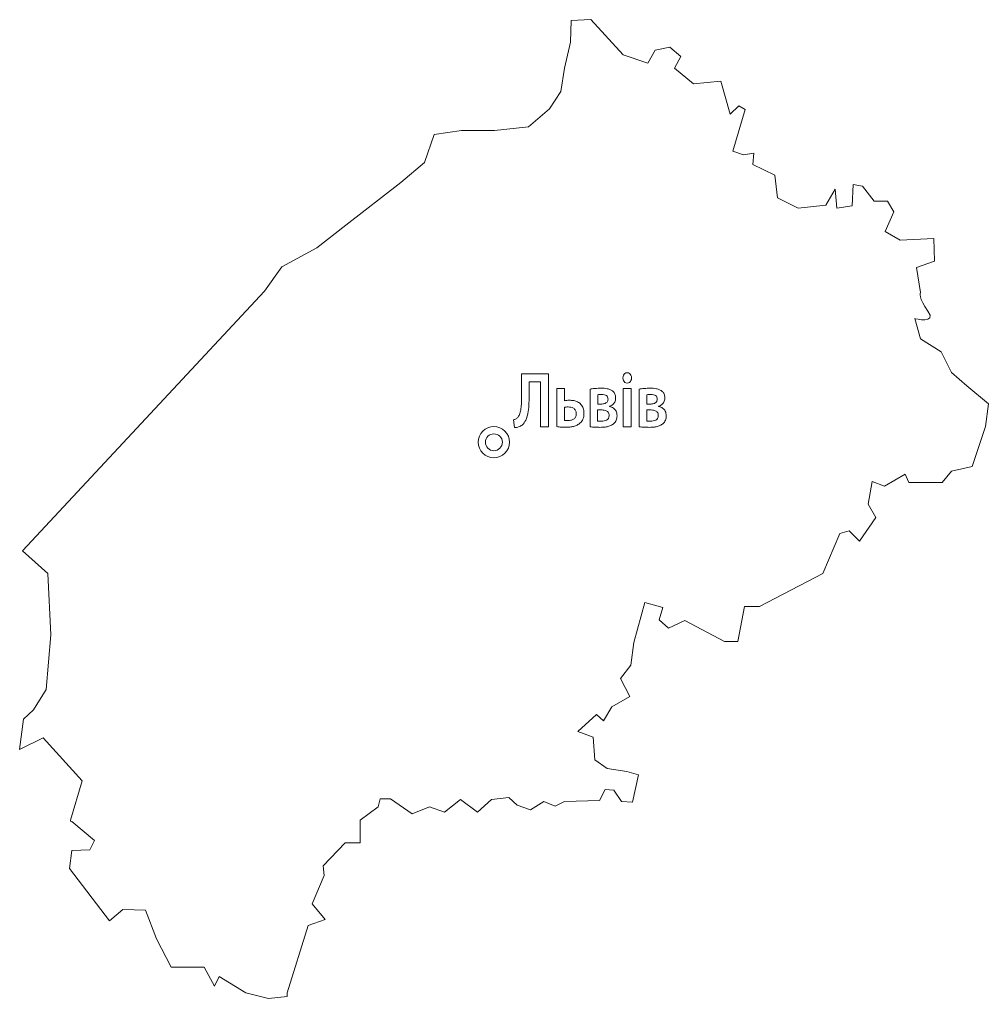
# Model space of a CAD drawing. Header units: millimetres. Extents: x -411 to 410, y -37 to 395.
# Drawn here: x -401.4 to -332.6, y 214.5 to 283.9 of the extents above; entities that cross this region are included whole.
import ezdxf

# ---------------------------------------------------------------- set-up
doc = ezdxf.new("R2010")
doc.units = ezdxf.units.MM
doc.header["$MEASUREMENT"] = 0
doc.layers.add('layer 1', color=7, linetype='Continuous')

msp = doc.modelspace()

# ---------------------------------------------------------------- linework, layer by layer
at = {"layer": 'layer 1', "color": 53, "lineweight": 20}
msp.add_open_spline([(-382.4299, 214.8586), (-382.4299, 214.8586), (-380.9483, 219.6368), (-380.9483, 219.6368), (-380.9483, 219.6368), (-380.9483, 219.6368), (-379.7477, 220.0452), (-379.7477, 220.0452), (-379.7477, 220.0452), (-379.7477, 220.0452), (-380.6674, 221.1692), (-380.6674, 221.1692), (-380.6674, 221.1692), (-380.6674, 221.1692), (-379.7987, 223.1878), (-379.7987, 223.1878), (-379.7987, 223.1878), (-379.7987, 223.1878), (-379.875, 223.8526), (-379.875, 223.8526), (-379.875, 223.8526), (-379.875, 223.8526), (-378.3164, 225.4871), (-378.3164, 225.4871), (-378.3164, 225.4871), (-378.3164, 225.4871), (-377.2434, 225.4871), (-377.2434, 225.4871), (-377.2434, 225.4871), (-377.2434, 225.4871), (-377.2434, 227.0969), (-377.2434, 227.0969), (-377.2434, 227.0969), (-377.2434, 227.0969), (-375.966, 228.042), (-375.966, 228.042), (-375.966, 228.042), (-375.966, 228.042), (-375.838, 228.6295), (-375.838, 228.6295), (-375.838, 228.6295), (-375.838, 228.6295), (-375.0972, 228.6295), (-375.0972, 228.6295), (-375.0972, 228.6295), (-375.0972, 228.6295), (-373.5646, 227.5569), (-373.5646, 227.5569), (-373.5646, 227.5569), (-373.5646, 227.5569), (-372.3385, 228.042), (-372.3385, 228.042), (-372.3385, 228.042), (-372.3385, 228.042), (-371.2652, 227.6844), (-371.2652, 227.6844), (-371.2652, 227.6844), (-371.2652, 227.6844), (-370.1156, 228.579), (-370.1156, 228.579), (-370.1156, 228.579), (-370.1156, 228.579), (-368.9149, 227.6844), (-368.9149, 227.6844), (-368.9149, 227.6844), (-368.9149, 227.6844), (-367.9183, 228.579), (-367.9183, 228.579), (-367.9183, 228.579), (-367.9183, 228.579), (-366.6922, 228.7064), (-366.6922, 228.7064), (-366.6922, 228.7064), (-366.6922, 228.7064), (-366.1043, 228.1694), (-366.1043, 228.1694), (-366.1043, 228.1694), (-366.1043, 228.1694), (-365.1584, 227.8371), (-365.1584, 227.8371), (-365.1584, 227.8371), (-365.1584, 227.8371), (-364.2136, 228.4252), (-364.2136, 228.4252), (-364.2136, 228.4252), (-364.2136, 228.4252), (-363.3964, 228.0935), (-363.3964, 228.0935), (-363.3964, 228.0935), (-363.3964, 228.0935), (-362.7322, 228.4252), (-362.7322, 228.4252), (-362.7322, 228.4252), (-362.7322, 228.4252), (-360.254, 228.5015), (-360.254, 228.5015), (-360.254, 228.5015), (-360.254, 228.5015), (-359.845, 229.2936), (-359.845, 229.2936), (-359.845, 229.2936), (-359.845, 229.2936), (-359.2318, 229.2422), (-359.2318, 229.2422), (-359.2318, 229.2422), (-359.2318, 229.2422), (-358.6954, 228.4252), (-358.6954, 228.4252), (-358.6954, 228.4252), (-358.6954, 228.4252), (-357.9029, 228.3741), (-357.9029, 228.3741), (-357.9029, 228.3741), (-357.9029, 228.3741), (-357.4951, 230.3157), (-357.4951, 230.3157), (-357.4951, 230.3157), (-357.4951, 230.3157), (-358.3121, 230.571), (-358.3121, 230.571), (-358.3121, 230.571), (-358.3121, 230.571), (-359.7171, 230.7761), (-359.7171, 230.7761), (-359.7171, 230.7761), (-359.7171, 230.7761), (-360.5856, 231.3891), (-360.5856, 231.3891), (-360.5856, 231.3891), (-360.5856, 231.3891), (-360.7135, 232.9977), (-360.7135, 232.9977), (-360.7135, 232.9977), (-360.7135, 232.9977), (-361.7874, 233.4073), (-361.7874, 233.4073), (-361.7874, 233.4073), (-361.7874, 233.4073), (-360.4584, 234.6083), (-360.4584, 234.6083), (-360.4584, 234.6083), (-360.4584, 234.6083), (-359.9723, 234.1477), (-359.9723, 234.1477), (-359.9723, 234.1477), (-359.9723, 234.1477), (-359.3854, 235.144), (-359.3854, 235.144), (-359.3854, 235.144), (-359.3854, 235.144), (-358.1075, 235.8856), (-358.1075, 235.8856), (-358.1075, 235.8856), (-358.1075, 235.8856), (-358.7721, 237.1632), (-358.7721, 237.1632), (-358.7721, 237.1632), (-358.7721, 237.1632), (-358.0314, 238.1083), (-358.0314, 238.1083), (-358.0314, 238.1083), (-358.0314, 238.1083), (-357.8258, 239.7177), (-357.8258, 239.7177), (-357.8258, 239.7177), (-357.8258, 239.7177), (-357.0347, 242.5536), (-357.0347, 242.5536), (-357.0347, 242.5536), (-357.0347, 242.5536), (-355.7571, 242.1961), (-355.7571, 242.1961), (-355.7571, 242.1961), (-355.7571, 242.1961), (-356.0131, 241.3276), (-356.0131, 241.3276), (-356.0131, 241.3276), (-356.0131, 241.3276), (-355.348, 240.7394), (-355.348, 240.7394), (-355.348, 240.7394), (-355.348, 240.7394), (-354.1989, 241.2765), (-354.1989, 241.2765), (-354.1989, 241.2765), (-354.1989, 241.2765), (-351.3887, 239.7939), (-351.3887, 239.7939), (-351.3887, 239.7939), (-351.3887, 239.7939), (-350.4432, 239.7939), (-350.4432, 239.7939), (-350.4432, 239.7939), (-350.4432, 239.7939), (-349.9578, 242.2721), (-349.9578, 242.2721), (-349.9578, 242.2721), (-349.9578, 242.2721), (-348.8846, 242.2721), (-348.8846, 242.2721), (-348.8846, 242.2721), (-348.8846, 242.2721), (-344.3879, 244.6232), (-344.3879, 244.6232), (-344.3879, 244.6232), (-344.3879, 244.6232), (-343.187, 247.4587), (-343.187, 247.4587), (-343.187, 247.4587), (-343.187, 247.4587), (-342.5233, 247.6376), (-342.5233, 247.6376), (-342.5233, 247.6376), (-342.5233, 247.6376), (-341.7822, 246.9221), (-341.7822, 246.9221), (-341.7822, 246.9221), (-341.7822, 246.9221), (-340.6326, 248.5832), (-340.6326, 248.5832), (-340.6326, 248.5832), (-340.6326, 248.5832), (-341.1692, 249.528), (-341.1692, 249.528), (-341.1692, 249.528), (-341.1692, 249.528), (-340.8877, 251.1379), (-340.8877, 251.1379), (-340.8877, 251.1379), (-340.8877, 251.1379), (-340.0194, 250.8063), (-340.0194, 250.8063), (-340.0194, 250.8063), (-340.0194, 250.8063), (-338.5375, 251.6743), (-338.5375, 251.6743), (-338.5375, 251.6743), (-338.5375, 251.6743), (-338.2813, 251.0869), (-338.2813, 251.0869), (-338.2813, 251.0869), (-338.2813, 251.0869), (-335.9319, 251.0869), (-335.9319, 251.0869), (-335.9319, 251.0869), (-335.9319, 251.0869), (-335.2672, 251.8789), (-335.2672, 251.8789), (-335.2672, 251.8789), (-335.2672, 251.8789), (-333.7856, 252.211), (-333.7856, 252.211), (-333.7856, 252.211), (-333.7856, 252.211), (-332.8405, 255.0472), (-332.8405, 255.0472), (-332.8405, 255.0472), (-332.8405, 255.0472), (-332.636, 256.6566), (-332.636, 256.6566), (-332.636, 256.6566), (-332.636, 256.6566), (-334.1691, 257.9335), (-334.1691, 257.9335), (-334.1691, 257.9335), (-334.1691, 257.9335), (-335.2672, 258.8793), (-335.2672, 258.8793), (-335.2672, 258.8793), (-335.2672, 258.8793), (-335.9828, 260.3612), (-335.9828, 260.3612), (-335.9828, 260.3612), (-335.9828, 260.3612), (-337.4641, 261.2808), (-337.4641, 261.2808), (-337.4641, 261.2808), (-337.4641, 261.2808), (-337.8739, 262.7115), (-337.8739, 262.7115), (-337.8739, 262.7115), (-337.8739, 262.7115), (-336.263, 262.3027), (-336.9288, 263.2477), (-336.9288, 263.2477), (-337.6175, 264.1682), (-337.4641, 264.5765), (-337.4641, 264.5765), (-337.4641, 264.5765), (-337.4641, 264.5765), (-337.7454, 266.3392), (-337.7454, 266.3392), (-337.7454, 266.3392), (-337.7454, 266.3392), (-336.468, 266.7996), (-336.468, 266.7996), (-336.468, 266.7996), (-336.468, 266.7996), (-336.519, 268.4083), (-336.519, 268.4083), (-336.519, 268.4083), (-336.519, 268.4083), (-338.8949, 268.2814), (-338.8949, 268.2814), (-338.8949, 268.2814), (-338.8949, 268.2814), (-339.9679, 268.8941), (-339.9679, 268.8941), (-339.9679, 268.8941), (-339.9679, 268.8941), (-339.3545, 270.2995), (-339.3545, 270.2995), (-339.3545, 270.2995), (-339.3545, 270.2995), (-339.8142, 271.0405), (-339.8142, 271.0405), (-339.8142, 271.0405), (-339.8142, 271.0405), (-340.7601, 271.0405), (-340.7601, 271.0405), (-340.7601, 271.0405), (-340.7601, 271.0405), (-341.5781, 272.1135), (-341.5781, 272.1135), (-341.5781, 272.1135), (-341.5781, 272.1135), (-342.2421, 272.2413), (-342.2421, 272.2413), (-342.2421, 272.2413), (-342.2421, 272.2413), (-342.3179, 270.7084), (-342.3179, 270.7084), (-342.3179, 270.7084), (-342.3179, 270.7084), (-343.3919, 270.5548), (-343.3919, 270.5548), (-343.3919, 270.5548), (-343.3919, 270.5548), (-343.5198, 271.9092), (-343.5198, 271.9092), (-343.5198, 271.9092), (-343.5198, 271.9092), (-344.1833, 270.7587), (-344.1833, 270.7587), (-344.1833, 270.7587), (-344.1833, 270.7587), (-346.1511, 270.5548), (-346.1511, 270.5548), (-346.1511, 270.5548), (-346.1511, 270.5548), (-347.6075, 271.2955), (-347.6075, 271.2955), (-347.6075, 271.2955), (-347.6075, 271.2955), (-347.8118, 272.9055), (-347.8118, 272.9055), (-347.8118, 272.9055), (-347.8118, 272.9055), (-349.3699, 273.6462), (-349.3699, 273.6462), (-349.3699, 273.6462), (-349.3699, 273.6462), (-349.2937, 274.4637), (-349.2937, 274.4637), (-349.2937, 274.4637), (-349.2937, 274.4637), (-350.0344, 274.3365), (-350.0344, 274.3365), (-350.0344, 274.3365), (-350.0344, 274.3365), (-350.7753, 274.5916), (-350.7753, 274.5916), (-350.7753, 274.5916), (-350.7753, 274.5916), (-349.9064, 277.555), (-349.9064, 277.555), (-349.9064, 277.555), (-349.9064, 277.555), (-350.3671, 277.8107), (-350.3671, 277.8107), (-350.3671, 277.8107), (-350.3671, 277.8107), (-350.9794, 277.2231), (-350.9794, 277.2231), (-350.9794, 277.2231), (-350.9794, 277.2231), (-351.6442, 279.5737), (-351.6442, 279.5737), (-351.6442, 279.5737), (-351.6442, 279.5737), (-353.5858, 279.3692), (-353.5858, 279.3692), (-353.5858, 279.3692), (-353.5858, 279.3692), (-354.9396, 280.4937), (-354.9396, 280.4937), (-354.9396, 280.4937), (-354.9396, 280.4937), (-354.4798, 281.3111), (-354.4798, 281.3111), (-354.4798, 281.3111), (-354.4798, 281.3111), (-355.2722, 281.9753), (-355.2722, 281.9753), (-355.2722, 281.9753), (-355.2722, 281.9753), (-356.2937, 281.771), (-356.2937, 281.771), (-356.2937, 281.771), (-356.2937, 281.771), (-356.8304, 280.8511), (-356.8304, 280.8511), (-356.8304, 280.8511), (-356.8304, 280.8511), (-358.5674, 281.4387), (-358.5674, 281.4387), (-358.5674, 281.4387), (-358.5674, 281.4387), (-360.8663, 283.9426), (-360.8663, 283.9426), (-360.8663, 283.9426), (-360.8663, 283.9426), (-362.2723, 283.8656), (-362.2723, 283.8656), (-362.2723, 283.8656), (-362.2723, 283.8656), (-362.3236, 282.3324), (-362.3236, 282.3324), (-362.3236, 282.3324), (-362.3236, 282.3324), (-362.7322, 280.4937), (-362.7322, 280.4937), (-362.7322, 280.4937), (-362.7322, 280.4937), (-363.0128, 278.8323), (-363.0128, 278.8323), (-363.0128, 278.8323), (-363.0128, 278.8323), (-363.8052, 277.6064), (-363.8052, 277.6064), (-363.8052, 277.6064), (-363.8052, 277.6064), (-365.2869, 276.3287), (-365.2869, 276.3287), (-365.2869, 276.3287), (-365.2869, 276.3287), (-367.7138, 276.0735), (-367.7138, 276.0735), (-367.7138, 276.0735), (-367.7138, 276.0735), (-370.0642, 276.0735), (-370.0642, 276.0735), (-370.0642, 276.0735), (-370.0642, 276.0735), (-372.0057, 275.7923), (-372.0057, 275.7923), (-372.0057, 275.7923), (-372.0057, 275.7923), (-372.6711, 273.7992), (-372.6711, 273.7992), (-372.6711, 273.7992), (-372.6711, 273.7992), (-374.3564, 272.3688), (-374.3564, 272.3688), (-374.3564, 272.3688), (-374.3564, 272.3688), (-378.2658, 269.354), (-378.2658, 269.354), (-378.2658, 269.354), (-378.2658, 269.354), (-380.3353, 267.7444), (-380.3353, 267.7444), (-380.3353, 267.7444), (-380.3353, 267.7444), (-382.8133, 266.3909), (-382.8133, 266.3909), (-382.8133, 266.3909), (-382.8133, 266.3909), (-384.0391, 264.6535), (-384.0391, 264.6535), (-384.0391, 264.6535), (-384.0391, 264.6535), (-401.2341, 246.2328), (-401.2341, 246.2328), (-401.2341, 246.2328), (-401.2341, 246.2328), (-399.42, 244.6233), (-399.42, 244.6233), (-399.42, 244.6233), (-399.42, 244.6233), (-399.2154, 240.2547), (-399.2154, 240.2547), (-399.2154, 240.2547), (-399.2154, 240.2547), (-399.5472, 236.3711), (-399.5472, 236.3711), (-399.5472, 236.3711), (-399.5472, 236.3711), (-400.4415, 234.9404), (-400.4415, 234.9404), (-400.4415, 234.9404), (-400.4415, 234.9404), (-401.1572, 234.276), (-401.1572, 234.276), (-401.1572, 234.276), (-401.1572, 234.276), (-401.438, 232.1298), (-401.438, 232.1298), (-401.438, 232.1298), (-401.438, 232.1298), (-399.7513, 232.9468), (-399.7513, 232.9468), (-399.7513, 232.9468), (-399.7513, 232.9468), (-396.9931, 229.9072), (-396.9931, 229.9072), (-396.9931, 229.9072), (-396.9931, 229.9072), (-397.8102, 227.097), (-397.8102, 227.097), (-397.8102, 227.097), (-397.8102, 227.097), (-397.8102, 227.0459), (-397.8102, 227.0459), (-397.8102, 227.0459), (-397.8102, 227.0459), (-397.7342, 227.0206), (-397.7342, 227.0206), (-397.7342, 227.0206), (-397.7342, 227.0206), (-396.1245, 225.6658), (-396.1245, 225.6658), (-396.1245, 225.6658), (-396.1245, 225.6658), (-396.4567, 225.0018), (-396.4567, 225.0018), (-396.4567, 225.0018), (-396.4567, 225.0018), (-397.7342, 224.9508), (-397.7342, 224.9508), (-397.7342, 224.9508), (-397.7342, 224.9508), (-397.8871, 223.6733), (-397.8871, 223.6733), (-397.8871, 223.6733), (-397.8871, 223.6733), (-395.0515, 219.969), (-395.0515, 219.969), (-395.0515, 219.969), (-395.0515, 219.969), (-394.1058, 220.7603), (-394.1058, 220.7603), (-394.1058, 220.7603), (-394.1058, 220.7603), (-392.4963, 220.7097), (-392.4963, 220.7097), (-392.4963, 220.7097), (-392.4963, 220.7097), (-391.7044, 218.691), (-391.7044, 218.691), (-391.7044, 218.691), (-391.7044, 218.691), (-390.6831, 216.6732), (-390.6831, 216.6732), (-390.6831, 216.6732), (-390.6831, 216.6732), (-388.3317, 216.6732), (-388.3317, 216.6732), (-388.3317, 216.6732), (-388.3317, 216.6732), (-387.5908, 215.319), (-387.5908, 215.319), (-387.5908, 215.319), (-387.5908, 215.319), (-387.2587, 216.009), (-387.2587, 216.009), (-387.2587, 216.009), (-387.2587, 216.009), (-385.3675, 214.8587), (-385.3675, 214.8587), (-385.3675, 214.8587), (-385.3675, 214.8587), (-383.7579, 214.4505), (-383.7579, 214.4505), (-383.7579, 214.4505), (-383.7579, 214.4505), (-382.4299, 214.5778), (-382.4299, 214.5778), (-382.4299, 214.5778), (-382.4299, 214.5778), (-382.4299, 214.8587), (-382.4299, 214.8587), (-382.4299, 214.8587), (-382.4299, 214.8587), (-382.4299, 214.8586), (-382.4299, 214.8586)], degree=3, knots=[0, 0, 0, 0, 0.0066667, 0.0066667, 0.0066667, 0.0066667, 0.0133333, 0.0133333, 0.0133333, 0.0133333, 0.02, 0.02, 0.02, 0.02, 0.0266667, 0.0266667, 0.0266667, 0.0266667, 0.0333333, 0.0333333, 0.0333333, 0.0333333, 0.04, 0.04, 0.04, 0.04, 0.0466667, 0.0466667, 0.0466667, 0.0466667, 0.0533333, 0.0533333, 0.0533333, 0.0533333, 0.06, 0.06, 0.06, 0.06, 0.0666667, 0.0666667, 0.0666667, 0.0666667, 0.0733333, 0.0733333, 0.0733333, 0.0733333, 0.08, 0.08, 0.08, 0.08, 0.0866667, 0.0866667, 0.0866667, 0.0866667, 0.0933333, 0.0933333, 0.0933333, 0.0933333, 0.1, 0.1, 0.1, 0.1, 0.1066667, 0.1066667, 0.1066667, 0.1066667, 0.1133333, 0.1133333, 0.1133333, 0.1133333, 0.12, 0.12, 0.12, 0.12, 0.1266667, 0.1266667, 0.1266667, 0.1266667, 0.1333333, 0.1333333, 0.1333333, 0.1333333, 0.14, 0.14, 0.14, 0.14, 0.1466667, 0.1466667, 0.1466667, 0.1466667, 0.1533333, 0.1533333, 0.1533333, 0.1533333, 0.16, 0.16, 0.16, 0.16, 0.1666667, 0.1666667, 0.1666667, 0.1666667, 0.1733333, 0.1733333, 0.1733333, 0.1733333, 0.18, 0.18, 0.18, 0.18, 0.1866667, 0.1866667, 0.1866667, 0.1866667, 0.1933333, 0.1933333, 0.1933333, 0.1933333, 0.2, 0.2, 0.2, 0.2, 0.2066667, 0.2066667, 0.2066667, 0.2066667, 0.2133333, 0.2133333, 0.2133333, 0.2133333, 0.22, 0.22, 0.22, 0.22, 0.2266667, 0.2266667, 0.2266667, 0.2266667, 0.2333333, 0.2333333, 0.2333333, 0.2333333, 0.24, 0.24, 0.24, 0.24, 0.2466667, 0.2466667, 0.2466667, 0.2466667, 0.2533333, 0.2533333, 0.2533333, 0.2533333, 0.26, 0.26, 0.26, 0.26, 0.2666667, 0.2666667, 0.2666667, 0.2666667, 0.2733333, 0.2733333, 0.2733333, 0.2733333, 0.28, 0.28, 0.28, 0.28, 0.2866667, 0.2866667, 0.2866667, 0.2866667, 0.2933333, 0.2933333, 0.2933333, 0.2933333, 0.3, 0.3, 0.3, 0.3, 0.3066667, 0.3066667, 0.3066667, 0.3066667, 0.3133333, 0.3133333, 0.3133333, 0.3133333, 0.32, 0.32, 0.32, 0.32, 0.3266667, 0.3266667, 0.3266667, 0.3266667, 0.3333333, 0.3333333, 0.3333333, 0.3333333, 0.34, 0.34, 0.34, 0.34, 0.3466667, 0.3466667, 0.3466667, 0.3466667, 0.3533333, 0.3533333, 0.3533333, 0.3533333, 0.36, 0.36, 0.36, 0.36, 0.3666667, 0.3666667, 0.3666667, 0.3666667, 0.3733333, 0.3733333, 0.3733333, 0.3733333, 0.38, 0.38, 0.38, 0.38, 0.3866667, 0.3866667, 0.3866667, 0.3866667, 0.3933333, 0.3933333, 0.3933333, 0.3933333, 0.4, 0.4, 0.4, 0.4, 0.4066667, 0.4066667, 0.4066667, 0.4066667, 0.4133333, 0.4133333, 0.4133333, 0.4133333, 0.42, 0.42, 0.42, 0.42, 0.4266667, 0.4266667, 0.4266667, 0.4266667, 0.4333333, 0.4333333, 0.4333333, 0.4333333, 0.44, 0.44, 0.44, 0.44, 0.4466667, 0.4466667, 0.4466667, 0.4466667, 0.4533333, 0.4533333, 0.4533333, 0.4533333, 0.46, 0.46, 0.46, 0.46, 0.4666667, 0.4666667, 0.4666667, 0.4666667, 0.4733333, 0.4733333, 0.4733333, 0.4733333, 0.48, 0.48, 0.48, 0.48, 0.4866667, 0.4866667, 0.4866667, 0.4866667, 0.4933333, 0.4933333, 0.4933333, 0.4933333, 0.5, 0.5, 0.5, 0.5, 0.5066667, 0.5066667, 0.5066667, 0.5066667, 0.5133333, 0.5133333, 0.5133333, 0.5133333, 0.52, 0.52, 0.52, 0.52, 0.5266667, 0.5266667, 0.5266667, 0.5266667, 0.5333333, 0.5333333, 0.5333333, 0.5333333, 0.54, 0.54, 0.54, 0.54, 0.5466667, 0.5466667, 0.5466667, 0.5466667, 0.5533333, 0.5533333, 0.5533333, 0.5533333, 0.56, 0.56, 0.56, 0.56, 0.5666667, 0.5666667, 0.5666667, 0.5666667, 0.5733333, 0.5733333, 0.5733333, 0.5733333, 0.58, 0.58, 0.58, 0.58, 0.5866667, 0.5866667, 0.5866667, 0.5866667, 0.5933333, 0.5933333, 0.5933333, 0.5933333, 0.6, 0.6, 0.6, 0.6, 0.6066667, 0.6066667, 0.6066667, 0.6066667, 0.6133333, 0.6133333, 0.6133333, 0.6133333, 0.62, 0.62, 0.62, 0.62, 0.6266667, 0.6266667, 0.6266667, 0.6266667, 0.6333333, 0.6333333, 0.6333333, 0.6333333, 0.64, 0.64, 0.64, 0.64, 0.6466667, 0.6466667, 0.6466667, 0.6466667, 0.6533333, 0.6533333, 0.6533333, 0.6533333, 0.66, 0.66, 0.66, 0.66, 0.6666667, 0.6666667, 0.6666667, 0.6666667, 0.6733333, 0.6733333, 0.6733333, 0.6733333, 0.68, 0.68, 0.68, 0.68, 0.6866667, 0.6866667, 0.6866667, 0.6866667, 0.6933333, 0.6933333, 0.6933333, 0.6933333, 0.7, 0.7, 0.7, 0.7, 0.7066667, 0.7066667, 0.7066667, 0.7066667, 0.7133333, 0.7133333, 0.7133333, 0.7133333, 0.72, 0.72, 0.72, 0.72, 0.7266667, 0.7266667, 0.7266667, 0.7266667, 0.7333333, 0.7333333, 0.7333333, 0.7333333, 0.74, 0.74, 0.74, 0.74, 0.7466667, 0.7466667, 0.7466667, 0.7466667, 0.7533333, 0.7533333, 0.7533333, 0.7533333, 0.76, 0.76, 0.76, 0.76, 0.7666667, 0.7666667, 0.7666667, 0.7666667, 0.7733333, 0.7733333, 0.7733333, 0.7733333, 0.78, 0.78, 0.78, 0.78, 0.7866667, 0.7866667, 0.7866667, 0.7866667, 0.7933333, 0.7933333, 0.7933333, 0.7933333, 0.8, 0.8, 0.8, 0.8, 0.8066667, 0.8066667, 0.8066667, 0.8066667, 0.8133333, 0.8133333, 0.8133333, 0.8133333, 0.82, 0.82, 0.82, 0.82, 0.8266667, 0.8266667, 0.8266667, 0.8266667, 0.8333333, 0.8333333, 0.8333333, 0.8333333, 0.84, 0.84, 0.84, 0.84, 0.8466667, 0.8466667, 0.8466667, 0.8466667, 0.8533333, 0.8533333, 0.8533333, 0.8533333, 0.86, 0.86, 0.86, 0.86, 0.8666667, 0.8666667, 0.8666667, 0.8666667, 0.8733333, 0.8733333, 0.8733333, 0.8733333, 0.88, 0.88, 0.88, 0.88, 0.8866667, 0.8866667, 0.8866667, 0.8866667, 0.8933333, 0.8933333, 0.8933333, 0.8933333, 0.9, 0.9, 0.9, 0.9, 0.9066667, 0.9066667, 0.9066667, 0.9066667, 0.9133333, 0.9133333, 0.9133333, 0.9133333, 0.92, 0.92, 0.92, 0.92, 0.9266667, 0.9266667, 0.9266667, 0.9266667, 0.9333333, 0.9333333, 0.9333333, 0.9333333, 0.94, 0.94, 0.94, 0.94, 0.9466667, 0.9466667, 0.9466667, 0.9466667, 0.9533333, 0.9533333, 0.9533333, 0.9533333, 0.96, 0.96, 0.96, 0.96, 0.9666667, 0.9666667, 0.9666667, 0.9666667, 0.9733333, 0.9733333, 0.9733333, 0.9733333, 0.98, 0.98, 0.98, 0.98, 0.9866667, 0.9866667, 0.9866667, 0.9866667, 1, 1, 1, 1], dxfattribs=at)
at = {"layer": 'layer 1', "color": 250, "lineweight": 20}
for points, knots in [([(-365.7885, 258.782), (-365.7885, 258.782), (-365.7885, 257.1666), (-365.7885, 257.1666), (-365.7885, 257.1666), (-365.7877, 257.0209), (-365.7908, 256.877), (-365.7974, 256.7349), (-365.7974, 256.7349), (-365.8033, 256.592), (-365.8152, 256.4573), (-365.8323, 256.3292), (-365.8323, 256.3292), (-365.8494, 256.2011), (-365.8747, 256.086), (-365.9066, 255.9829), (-365.9066, 255.9829), (-365.9392, 255.8808), (-365.9816, 255.7963), (-366.0336, 255.7295), (-366.0336, 255.7295), (-366.07, 255.6812), (-366.1168, 255.6385), (-366.1732, 255.6023), (-366.1732, 255.6023), (-366.2304, 255.5651), (-366.2936, 255.541), (-366.3634, 255.5289), (-366.3634, 255.5289), (-366.3634, 255.5289), (-366.292, 254.9775), (-366.292, 254.9775), (-366.292, 254.9775), (-366.1866, 254.9793), (-366.0878, 254.997), (-365.9964, 255.0313), (-365.9964, 255.0313), (-365.9044, 255.0657), (-365.8249, 255.1065), (-365.7573, 255.1557), (-365.7573, 255.1557), (-365.6488, 255.243), (-365.5612, 255.3572), (-365.4944, 255.4974), (-365.4944, 255.4974), (-365.4276, 255.6376), (-365.3763, 255.7982), (-365.3414, 255.9792), (-365.3414, 255.9792), (-365.3072, 256.1602), (-365.2835, 256.3561), (-365.2708, 256.565), (-365.2708, 256.565), (-365.2589, 256.7739), (-365.253, 256.9921), (-365.2537, 257.2168), (-365.2537, 257.2168), (-365.2537, 257.2168), (-365.2537, 258.2194), (-365.2537, 258.2194), (-365.2537, 258.2194), (-365.2537, 258.2194), (-364.4338, 258.2194), (-364.4338, 258.2194), (-364.4338, 258.2194), (-364.4338, 258.2194), (-364.4338, 255.0276), (-364.4338, 255.0276), (-364.4338, 255.0276), (-364.4338, 255.0276), (-363.8856, 255.0276), (-363.8856, 255.0276), (-363.8856, 255.0276), (-363.8856, 255.0276), (-363.8856, 258.782), (-363.8856, 258.782), (-363.8856, 258.782), (-363.8856, 258.782), (-365.7885, 258.782), (-365.7885, 258.782)], [0, 0, 0, 0, 0.047619, 0.047619, 0.047619, 0.047619, 0.0952381, 0.0952381, 0.0952381, 0.0952381, 0.1428571, 0.1428571, 0.1428571, 0.1428571, 0.1904762, 0.1904762, 0.1904762, 0.1904762, 0.2380952, 0.2380952, 0.2380952, 0.2380952, 0.2857143, 0.2857143, 0.2857143, 0.2857143, 0.3333333, 0.3333333, 0.3333333, 0.3333333, 0.3809524, 0.3809524, 0.3809524, 0.3809524, 0.4285714, 0.4285714, 0.4285714, 0.4285714, 0.4761905, 0.4761905, 0.4761905, 0.4761905, 0.5238095, 0.5238095, 0.5238095, 0.5238095, 0.5714286, 0.5714286, 0.5714286, 0.5714286, 0.6190476, 0.6190476, 0.6190476, 0.6190476, 0.6666667, 0.6666667, 0.6666667, 0.6666667, 0.7142857, 0.7142857, 0.7142857, 0.7142857, 0.7619048, 0.7619048, 0.7619048, 0.7619048, 0.8095238, 0.8095238, 0.8095238, 0.8095238, 0.8571429, 0.8571429, 0.8571429, 0.8571429, 0.9047619, 0.9047619, 0.9047619, 0.9047619, 1, 1, 1, 1]), ([(-358.2885, 258.8712), (-358.3501, 258.8702), (-358.4036, 258.8535), (-358.4497, 258.822), (-358.4497, 258.822), (-358.495, 258.7895), (-358.5314, 258.7449), (-358.5566, 258.6892), (-358.5566, 258.6892), (-358.5826, 258.6326), (-358.5952, 258.5694), (-358.596, 258.498), (-358.596, 258.498), (-358.5952, 258.4302), (-358.5826, 258.3689), (-358.5581, 258.3132), (-358.5581, 258.3132), (-358.5328, 258.2584), (-358.498, 258.2139), (-358.4527, 258.1814), (-358.4527, 258.1814), (-358.4073, 258.148), (-358.3539, 258.1312), (-358.293, 258.1303), (-358.293, 258.1303), (-358.2291, 258.1312), (-358.1734, 258.148), (-358.1266, 258.1814), (-358.1266, 258.1814), (-358.0805, 258.2139), (-358.0449, 258.2584), (-358.0196, 258.3132), (-358.0196, 258.3132), (-357.9944, 258.3689), (-357.981, 258.4302), (-357.981, 258.498), (-357.981, 258.498), (-357.9825, 258.5694), (-357.9959, 258.6326), (-358.0212, 258.6892), (-358.0212, 258.6892), (-358.0464, 258.7449), (-358.0813, 258.7895), (-358.1266, 258.822), (-358.1266, 258.822), (-358.1719, 258.8535), (-358.2261, 258.8702), (-358.2885, 258.8712)], [0, 0, 0, 0, 0.0769231, 0.0769231, 0.0769231, 0.0769231, 0.1538462, 0.1538462, 0.1538462, 0.1538462, 0.2307692, 0.2307692, 0.2307692, 0.2307692, 0.3076923, 0.3076923, 0.3076923, 0.3076923, 0.3846154, 0.3846154, 0.3846154, 0.3846154, 0.4615385, 0.4615385, 0.4615385, 0.4615385, 0.5384615, 0.5384615, 0.5384615, 0.5384615, 0.6153846, 0.6153846, 0.6153846, 0.6153846, 0.6923077, 0.6923077, 0.6923077, 0.6923077, 0.7692308, 0.7692308, 0.7692308, 0.7692308, 0.8461538, 0.8461538, 0.8461538, 0.8461538, 1, 1, 1, 1]), ([(-363.2796, 257.7404), (-363.2796, 257.7404), (-363.2796, 255.0443), (-363.2796, 255.0443), (-363.2796, 255.0443), (-363.1808, 255.0304), (-363.0753, 255.0192), (-362.9632, 255.0118), (-362.9632, 255.0118), (-362.851, 255.0035), (-362.7367, 254.9997), (-362.62, 254.9997), (-362.62, 254.9997), (-362.5384, 254.9997), (-362.4529, 255.0044), (-362.3638, 255.0127), (-362.3638, 255.0127), (-362.2747, 255.022), (-362.1863, 255.0387), (-362.0979, 255.061), (-362.0979, 255.061), (-362.0096, 255.0833), (-361.9256, 255.1149), (-361.8447, 255.1548), (-361.8447, 255.1548), (-361.7644, 255.1947), (-361.6916, 255.2448), (-361.6263, 255.3061), (-361.6263, 255.3061), (-361.5446, 255.3804), (-361.48, 255.4742), (-361.4324, 255.5856), (-361.4324, 255.5856), (-361.3841, 255.697), (-361.3596, 255.8307), (-361.3589, 255.9857), (-361.3589, 255.9857), (-361.3596, 256.1305), (-361.3789, 256.2549), (-361.4176, 256.3608), (-361.4176, 256.3608), (-361.4562, 256.4657), (-361.5089, 256.5548), (-361.5758, 256.6263), (-361.5758, 256.6263), (-361.6434, 256.6978), (-361.7206, 256.7544), (-361.8075, 256.7971), (-361.8075, 256.7971), (-361.8944, 256.8398), (-361.9872, 256.8705), (-362.0853, 256.889), (-362.0853, 256.889), (-362.184, 256.9076), (-362.2836, 256.916), (-362.3839, 256.916), (-362.3839, 256.916), (-362.4232, 256.916), (-362.4633, 256.915), (-362.5049, 256.9123), (-362.5049, 256.9123), (-362.5465, 256.9095), (-362.5866, 256.9058), (-362.6252, 256.9011), (-362.6252, 256.9011), (-362.6646, 256.8965), (-362.6995, 256.89), (-362.7315, 256.8825), (-362.7315, 256.8825), (-362.7315, 256.8825), (-362.7315, 257.7404), (-362.7315, 257.7404), (-362.7315, 257.7404), (-362.7315, 257.7404), (-363.2796, 257.7404), (-363.2796, 257.7404)], [0, 0, 0, 0, 0.05, 0.05, 0.05, 0.05, 0.1, 0.1, 0.1, 0.1, 0.15, 0.15, 0.15, 0.15, 0.2, 0.2, 0.2, 0.2, 0.25, 0.25, 0.25, 0.25, 0.3, 0.3, 0.3, 0.3, 0.35, 0.35, 0.35, 0.35, 0.4, 0.4, 0.4, 0.4, 0.45, 0.45, 0.45, 0.45, 0.5, 0.5, 0.5, 0.5, 0.55, 0.55, 0.55, 0.55, 0.6, 0.6, 0.6, 0.6, 0.65, 0.65, 0.65, 0.65, 0.7, 0.7, 0.7, 0.7, 0.75, 0.75, 0.75, 0.75, 0.8, 0.8, 0.8, 0.8, 0.85, 0.85, 0.85, 0.85, 0.9, 0.9, 0.9, 0.9, 1, 1, 1, 1]), ([(-360.9222, 255.0276), (-360.8776, 255.0257), (-360.819, 255.022), (-360.7462, 255.0165), (-360.7462, 255.0165), (-360.6727, 255.0109), (-360.591, 255.0062), (-360.5011, 255.0016), (-360.5011, 255.0016), (-360.412, 254.997), (-360.3199, 254.9942), (-360.227, 254.9942), (-360.227, 254.9942), (-360.1543, 254.9942), (-360.074, 254.997), (-359.9872, 255.0035), (-359.9872, 255.0035), (-359.8995, 255.01), (-359.8104, 255.023), (-359.7197, 255.0415), (-359.7197, 255.0415), (-359.6284, 255.061), (-359.5408, 255.0889), (-359.4568, 255.126), (-359.4568, 255.126), (-359.3722, 255.1631), (-359.2964, 255.2114), (-359.2296, 255.2718), (-359.2296, 255.2718), (-359.1627, 255.3321), (-359.11, 255.4064), (-359.0706, 255.4955), (-359.0706, 255.4955), (-359.0312, 255.5837), (-359.0112, 255.6895), (-359.0104, 255.813), (-359.0104, 255.813), (-359.0112, 255.9393), (-359.0342, 256.0479), (-359.0788, 256.1398), (-359.0788, 256.1398), (-359.1241, 256.2308), (-359.1872, 256.3051), (-359.2682, 256.3608), (-359.2682, 256.3608), (-359.3499, 256.4174), (-359.4449, 256.4555), (-359.5541, 256.4759), (-359.5541, 256.4759), (-359.5541, 256.4759), (-359.5541, 256.487), (-359.5541, 256.487), (-359.5541, 256.487), (-359.4754, 256.5075), (-359.4026, 256.5427), (-359.3358, 256.5938), (-359.3358, 256.5938), (-359.2682, 256.6439), (-359.214, 256.7108), (-359.1724, 256.7925), (-359.1724, 256.7925), (-359.1308, 256.8751), (-359.11, 256.9735), (-359.1085, 257.0886), (-359.1085, 257.0886), (-359.1092, 257.1926), (-359.1256, 257.2818), (-359.159, 257.356), (-359.159, 257.356), (-359.1917, 257.4303), (-359.2355, 257.4934), (-359.292, 257.5436), (-359.292, 257.5436), (-359.3476, 257.5937), (-359.4108, 257.6345), (-359.4813, 257.6652), (-359.4813, 257.6652), (-359.5519, 257.6958), (-359.6254, 257.719), (-359.702, 257.7348), (-359.702, 257.7348), (-359.7784, 257.7506), (-359.8535, 257.7608), (-359.9262, 257.7664), (-359.9262, 257.7664), (-359.9998, 257.772), (-360.0673, 257.7738), (-360.129, 257.7738), (-360.129, 257.7738), (-360.204, 257.7738), (-360.2798, 257.772), (-360.3563, 257.7682), (-360.3563, 257.7682), (-360.4328, 257.7645), (-360.5063, 257.759), (-360.5776, 257.7534), (-360.5776, 257.7534), (-360.6481, 257.7469), (-360.7135, 257.7395), (-360.7722, 257.7311), (-360.7722, 257.7311), (-360.8316, 257.7237), (-360.8814, 257.7153), (-360.9222, 257.707), (-360.9222, 257.707), (-360.9222, 257.707), (-360.9222, 255.0276), (-360.9222, 255.0276)], [0, 0, 0, 0, 0.0357143, 0.0357143, 0.0357143, 0.0357143, 0.0714286, 0.0714286, 0.0714286, 0.0714286, 0.1071429, 0.1071429, 0.1071429, 0.1071429, 0.1428571, 0.1428571, 0.1428571, 0.1428571, 0.1785714, 0.1785714, 0.1785714, 0.1785714, 0.2142857, 0.2142857, 0.2142857, 0.2142857, 0.25, 0.25, 0.25, 0.25, 0.2857143, 0.2857143, 0.2857143, 0.2857143, 0.3214286, 0.3214286, 0.3214286, 0.3214286, 0.3571429, 0.3571429, 0.3571429, 0.3571429, 0.3928571, 0.3928571, 0.3928571, 0.3928571, 0.4285714, 0.4285714, 0.4285714, 0.4285714, 0.4642857, 0.4642857, 0.4642857, 0.4642857, 0.5, 0.5, 0.5, 0.5, 0.5357143, 0.5357143, 0.5357143, 0.5357143, 0.5714286, 0.5714286, 0.5714286, 0.5714286, 0.6071429, 0.6071429, 0.6071429, 0.6071429, 0.6428571, 0.6428571, 0.6428571, 0.6428571, 0.6785714, 0.6785714, 0.6785714, 0.6785714, 0.7142857, 0.7142857, 0.7142857, 0.7142857, 0.75, 0.75, 0.75, 0.75, 0.7857143, 0.7857143, 0.7857143, 0.7857143, 0.8214286, 0.8214286, 0.8214286, 0.8214286, 0.8571429, 0.8571429, 0.8571429, 0.8571429, 0.8928571, 0.8928571, 0.8928571, 0.8928571, 0.9285714, 0.9285714, 0.9285714, 0.9285714, 1, 1, 1, 1]), ([(-360.383, 257.3115), (-360.3436, 257.317), (-360.3043, 257.3226), (-360.2634, 257.3272), (-360.2634, 257.3272), (-360.2226, 257.331), (-360.1751, 257.3337), (-360.1201, 257.3337), (-360.1201, 257.3337), (-359.9596, 257.3337), (-359.8408, 257.305), (-359.7636, 257.2483), (-359.7636, 257.2483), (-359.6856, 257.1917), (-359.647, 257.1091), (-359.6477, 256.9995), (-359.6477, 256.9995), (-359.6484, 256.9132), (-359.6722, 256.8436), (-359.7183, 256.7906), (-359.7183, 256.7906), (-359.7636, 256.7386), (-359.8244, 256.7006), (-359.901, 256.6774), (-359.901, 256.6774), (-359.9775, 256.6542), (-360.0621, 256.643), (-360.1557, 256.643), (-360.1557, 256.643), (-360.1557, 256.643), (-360.383, 256.643), (-360.383, 256.643), (-360.383, 256.643), (-360.383, 256.643), (-360.383, 257.3115), (-360.383, 257.3115)], [0, 0, 0, 0, 0.1, 0.1, 0.1, 0.1, 0.2, 0.2, 0.2, 0.2, 0.3, 0.3, 0.3, 0.3, 0.4, 0.4, 0.4, 0.4, 0.5, 0.5, 0.5, 0.5, 0.6, 0.6, 0.6, 0.6, 0.7, 0.7, 0.7, 0.7, 0.8, 0.8, 0.8, 0.8, 1, 1, 1, 1]), ([(-358.0167, 255.0276), (-358.0167, 255.0276), (-358.0167, 257.7404), (-358.0167, 257.7404), (-358.0167, 257.7404), (-358.0167, 257.7404), (-358.5648, 257.7404), (-358.5648, 257.7404), (-358.5648, 257.7404), (-358.5648, 257.7404), (-358.5648, 255.0276), (-358.5648, 255.0276), (-358.5648, 255.0276), (-358.5648, 255.0276), (-358.0167, 255.0276), (-358.0167, 255.0276)], [0, 0, 0, 0, 0.2, 0.2, 0.2, 0.2, 0.4, 0.4, 0.4, 0.4, 0.6, 0.6, 0.6, 0.6, 1, 1, 1, 1]), ([(-357.4284, 255.0276), (-357.3839, 255.0257), (-357.3252, 255.022), (-357.2524, 255.0165), (-357.2524, 255.0165), (-357.1789, 255.0109), (-357.0972, 255.0062), (-357.0073, 255.0016), (-357.0073, 255.0016), (-356.9182, 254.997), (-356.8261, 254.9942), (-356.7332, 254.9942), (-356.7332, 254.9942), (-356.6605, 254.9942), (-356.5803, 254.997), (-356.4934, 255.0035), (-356.4934, 255.0035), (-356.4057, 255.01), (-356.3166, 255.023), (-356.226, 255.0415), (-356.226, 255.0415), (-356.1347, 255.061), (-356.047, 255.0889), (-355.9631, 255.126), (-355.9631, 255.126), (-355.8784, 255.1631), (-355.8027, 255.2114), (-355.7358, 255.2718), (-355.7358, 255.2718), (-355.6689, 255.3321), (-355.6162, 255.4064), (-355.5768, 255.4955), (-355.5768, 255.4955), (-355.5375, 255.5837), (-355.5175, 255.6895), (-355.5167, 255.813), (-355.5167, 255.813), (-355.5175, 255.9393), (-355.5404, 256.0479), (-355.585, 256.1398), (-355.585, 256.1398), (-355.6304, 256.2308), (-355.6935, 256.3051), (-355.7744, 256.3608), (-355.7744, 256.3608), (-355.8561, 256.4174), (-355.9512, 256.4555), (-356.0604, 256.4759), (-356.0604, 256.4759), (-356.0604, 256.4759), (-356.0604, 256.487), (-356.0604, 256.487), (-356.0604, 256.487), (-355.9816, 256.5075), (-355.9088, 256.5427), (-355.842, 256.5938), (-355.842, 256.5938), (-355.7744, 256.6439), (-355.7202, 256.7108), (-355.6786, 256.7925), (-355.6786, 256.7925), (-355.637, 256.8751), (-355.6162, 256.9735), (-355.6148, 257.0886), (-355.6148, 257.0886), (-355.6155, 257.1926), (-355.6318, 257.2818), (-355.6652, 257.356), (-355.6652, 257.356), (-355.698, 257.4303), (-355.7417, 257.4934), (-355.7982, 257.5436), (-355.7982, 257.5436), (-355.8539, 257.5937), (-355.917, 257.6345), (-355.9876, 257.6652), (-355.9876, 257.6652), (-356.0581, 257.6958), (-356.1316, 257.719), (-356.2082, 257.7348), (-356.2082, 257.7348), (-356.2847, 257.7506), (-356.3597, 257.7608), (-356.4324, 257.7664), (-356.4324, 257.7664), (-356.506, 257.772), (-356.5736, 257.7738), (-356.6352, 257.7738), (-356.6352, 257.7738), (-356.7103, 257.7738), (-356.786, 257.772), (-356.8625, 257.7682), (-356.8625, 257.7682), (-356.939, 257.7645), (-357.0125, 257.759), (-357.0838, 257.7534), (-357.0838, 257.7534), (-357.1544, 257.7469), (-357.2197, 257.7395), (-357.2784, 257.7311), (-357.2784, 257.7311), (-357.3379, 257.7237), (-357.3876, 257.7153), (-357.4284, 257.707), (-357.4284, 257.707), (-357.4284, 257.707), (-357.4284, 255.0276), (-357.4284, 255.0276)], [0, 0, 0, 0, 0.0357143, 0.0357143, 0.0357143, 0.0357143, 0.0714286, 0.0714286, 0.0714286, 0.0714286, 0.1071429, 0.1071429, 0.1071429, 0.1071429, 0.1428571, 0.1428571, 0.1428571, 0.1428571, 0.1785714, 0.1785714, 0.1785714, 0.1785714, 0.2142857, 0.2142857, 0.2142857, 0.2142857, 0.25, 0.25, 0.25, 0.25, 0.2857143, 0.2857143, 0.2857143, 0.2857143, 0.3214286, 0.3214286, 0.3214286, 0.3214286, 0.3571429, 0.3571429, 0.3571429, 0.3571429, 0.3928571, 0.3928571, 0.3928571, 0.3928571, 0.4285714, 0.4285714, 0.4285714, 0.4285714, 0.4642857, 0.4642857, 0.4642857, 0.4642857, 0.5, 0.5, 0.5, 0.5, 0.5357143, 0.5357143, 0.5357143, 0.5357143, 0.5714286, 0.5714286, 0.5714286, 0.5714286, 0.6071429, 0.6071429, 0.6071429, 0.6071429, 0.6428571, 0.6428571, 0.6428571, 0.6428571, 0.6785714, 0.6785714, 0.6785714, 0.6785714, 0.7142857, 0.7142857, 0.7142857, 0.7142857, 0.75, 0.75, 0.75, 0.75, 0.7857143, 0.7857143, 0.7857143, 0.7857143, 0.8214286, 0.8214286, 0.8214286, 0.8214286, 0.8571429, 0.8571429, 0.8571429, 0.8571429, 0.8928571, 0.8928571, 0.8928571, 0.8928571, 0.9285714, 0.9285714, 0.9285714, 0.9285714, 1, 1, 1, 1]), ([(-356.8892, 257.3115), (-356.8499, 257.317), (-356.8105, 257.3226), (-356.7696, 257.3272), (-356.7696, 257.3272), (-356.7288, 257.331), (-356.6813, 257.3337), (-356.6264, 257.3337), (-356.6264, 257.3337), (-356.4659, 257.3337), (-356.3471, 257.305), (-356.2698, 257.2483), (-356.2698, 257.2483), (-356.1918, 257.1917), (-356.1532, 257.1091), (-356.154, 256.9995), (-356.154, 256.9995), (-356.1547, 256.9132), (-356.1784, 256.8436), (-356.2245, 256.7906), (-356.2245, 256.7906), (-356.2698, 256.7386), (-356.3307, 256.7006), (-356.4072, 256.6774), (-356.4072, 256.6774), (-356.4837, 256.6542), (-356.5684, 256.643), (-356.662, 256.643), (-356.662, 256.643), (-356.662, 256.643), (-356.8892, 256.643), (-356.8892, 256.643), (-356.8892, 256.643), (-356.8892, 256.643), (-356.8892, 257.3115), (-356.8892, 257.3115)], [0, 0, 0, 0, 0.1, 0.1, 0.1, 0.1, 0.2, 0.2, 0.2, 0.2, 0.3, 0.3, 0.3, 0.3, 0.4, 0.4, 0.4, 0.4, 0.5, 0.5, 0.5, 0.5, 0.6, 0.6, 0.6, 0.6, 0.7, 0.7, 0.7, 0.7, 0.8, 0.8, 0.8, 0.8, 1, 1, 1, 1]), ([(-362.7359, 256.4146), (-362.6988, 256.423), (-362.6594, 256.4295), (-362.6193, 256.4351), (-362.6193, 256.4351), (-362.5792, 256.4397), (-362.5346, 256.4425), (-362.4864, 256.4425), (-362.4864, 256.4425), (-362.4247, 256.4434), (-362.3608, 256.436), (-362.294, 256.4221), (-362.294, 256.4221), (-362.2279, 256.4081), (-362.1648, 256.384), (-362.1061, 256.3487), (-362.1061, 256.3487), (-362.0481, 256.3134), (-362.0006, 256.2642), (-361.9635, 256.2002), (-361.9635, 256.2002), (-361.9271, 256.137), (-361.9078, 256.0563), (-361.907, 255.9579), (-361.907, 255.9579), (-361.9078, 255.8632), (-361.9256, 255.7852), (-361.9605, 255.722), (-361.9605, 255.722), (-361.9954, 255.6598), (-362.0408, 255.6097), (-362.0972, 255.5735), (-362.0972, 255.5735), (-362.1544, 255.5373), (-362.216, 255.5113), (-362.2828, 255.4955), (-362.2828, 255.4955), (-362.3497, 255.4807), (-362.4165, 255.4723), (-362.4819, 255.4732), (-362.4819, 255.4732), (-362.5368, 255.4732), (-362.5844, 255.4742), (-362.6237, 255.4769), (-362.6237, 255.4769), (-362.6639, 255.4797), (-362.701, 255.4844), (-362.7359, 255.4899), (-362.7359, 255.4899), (-362.7359, 255.4899), (-362.7359, 256.4146), (-362.7359, 256.4146)], [0, 0, 0, 0, 0.0714286, 0.0714286, 0.0714286, 0.0714286, 0.1428571, 0.1428571, 0.1428571, 0.1428571, 0.2142857, 0.2142857, 0.2142857, 0.2142857, 0.2857143, 0.2857143, 0.2857143, 0.2857143, 0.3571429, 0.3571429, 0.3571429, 0.3571429, 0.4285714, 0.4285714, 0.4285714, 0.4285714, 0.5, 0.5, 0.5, 0.5, 0.5714286, 0.5714286, 0.5714286, 0.5714286, 0.6428571, 0.6428571, 0.6428571, 0.6428571, 0.7142857, 0.7142857, 0.7142857, 0.7142857, 0.7857143, 0.7857143, 0.7857143, 0.7857143, 0.8571429, 0.8571429, 0.8571429, 0.8571429, 1, 1, 1, 1]), ([(-360.3875, 256.2308), (-360.3875, 256.2308), (-360.1557, 256.2308), (-360.1557, 256.2308), (-360.1557, 256.2308), (-360.0406, 256.2317), (-359.9388, 256.2187), (-359.852, 256.1937), (-359.852, 256.1937), (-359.7643, 256.1686), (-359.696, 256.1259), (-359.647, 256.0674), (-359.647, 256.0674), (-359.598, 256.0089), (-359.5727, 255.9291), (-359.572, 255.8297), (-359.572, 255.8297), (-359.5727, 255.749), (-359.5898, 255.6831), (-359.6232, 255.6311), (-359.6232, 255.6311), (-359.6566, 255.5781), (-359.7004, 255.5373), (-359.7547, 255.5076), (-359.7547, 255.5076), (-359.8089, 255.4788), (-359.8683, 255.4574), (-359.9329, 255.4463), (-359.9329, 255.4463), (-359.9976, 255.4342), (-360.0614, 255.4277), (-360.1245, 255.4287), (-360.1245, 255.4287), (-360.1595, 255.4287), (-360.1921, 255.4287), (-360.2204, 255.4287), (-360.2204, 255.4287), (-360.2493, 255.4296), (-360.2768, 255.4305), (-360.3036, 255.4324), (-360.3036, 255.4324), (-360.3303, 255.4333), (-360.3585, 255.4361), (-360.3875, 255.4398), (-360.3875, 255.4398), (-360.3875, 255.4398), (-360.3875, 256.2308), (-360.3875, 256.2308)], [0, 0, 0, 0, 0.0769231, 0.0769231, 0.0769231, 0.0769231, 0.1538462, 0.1538462, 0.1538462, 0.1538462, 0.2307692, 0.2307692, 0.2307692, 0.2307692, 0.3076923, 0.3076923, 0.3076923, 0.3076923, 0.3846154, 0.3846154, 0.3846154, 0.3846154, 0.4615385, 0.4615385, 0.4615385, 0.4615385, 0.5384615, 0.5384615, 0.5384615, 0.5384615, 0.6153846, 0.6153846, 0.6153846, 0.6153846, 0.6923077, 0.6923077, 0.6923077, 0.6923077, 0.7692308, 0.7692308, 0.7692308, 0.7692308, 0.8461538, 0.8461538, 0.8461538, 0.8461538, 1, 1, 1, 1]), ([(-356.8937, 256.2308), (-356.8937, 256.2308), (-356.662, 256.2308), (-356.662, 256.2308), (-356.662, 256.2308), (-356.5468, 256.2317), (-356.4451, 256.2187), (-356.3582, 256.1937), (-356.3582, 256.1937), (-356.2705, 256.1686), (-356.2022, 256.1259), (-356.1532, 256.0674), (-356.1532, 256.0674), (-356.1042, 256.0089), (-356.0789, 255.9291), (-356.0782, 255.8297), (-356.0782, 255.8297), (-356.0789, 255.749), (-356.096, 255.6831), (-356.1295, 255.6311), (-356.1295, 255.6311), (-356.1628, 255.5781), (-356.2067, 255.5373), (-356.2609, 255.5076), (-356.2609, 255.5076), (-356.3152, 255.4788), (-356.3745, 255.4574), (-356.4392, 255.4463), (-356.4392, 255.4463), (-356.5038, 255.4342), (-356.5676, 255.4277), (-356.6308, 255.4287), (-356.6308, 255.4287), (-356.6657, 255.4287), (-356.6984, 255.4287), (-356.7266, 255.4287), (-356.7266, 255.4287), (-356.7556, 255.4296), (-356.783, 255.4305), (-356.8098, 255.4324), (-356.8098, 255.4324), (-356.8365, 255.4333), (-356.8648, 255.4361), (-356.8937, 255.4398), (-356.8937, 255.4398), (-356.8937, 255.4398), (-356.8937, 256.2308), (-356.8937, 256.2308)], [0, 0, 0, 0, 0.0769231, 0.0769231, 0.0769231, 0.0769231, 0.1538462, 0.1538462, 0.1538462, 0.1538462, 0.2307692, 0.2307692, 0.2307692, 0.2307692, 0.3076923, 0.3076923, 0.3076923, 0.3076923, 0.3846154, 0.3846154, 0.3846154, 0.3846154, 0.4615385, 0.4615385, 0.4615385, 0.4615385, 0.5384615, 0.5384615, 0.5384615, 0.5384615, 0.6153846, 0.6153846, 0.6153846, 0.6153846, 0.6923077, 0.6923077, 0.6923077, 0.6923077, 0.7692308, 0.7692308, 0.7692308, 0.7692308, 0.8461538, 0.8461538, 0.8461538, 0.8461538, 1, 1, 1, 1]), ([(-367.7672, 253.3265), (-367.4342, 253.3265), (-367.1514, 253.6086), (-367.1514, 253.9418), (-367.1514, 253.9418), (-367.1514, 254.2746), (-367.4342, 254.5302), (-367.7672, 254.5302), (-367.7672, 254.5302), (-368.1004, 254.5302), (-368.3563, 254.2746), (-368.3563, 253.9418), (-368.3563, 253.9418), (-368.3563, 253.6086), (-368.1004, 253.3265), (-367.7672, 253.3265)], [0, 0, 0, 0, 0.2, 0.2, 0.2, 0.2, 0.4, 0.4, 0.4, 0.4, 0.6, 0.6, 0.6, 0.6, 1, 1, 1, 1])]:
    msp.add_open_spline(points, degree=3, knots=knots, dxfattribs=at)
at = {"layer": 'layer 1', "color": 7, "lineweight": 20}
msp.add_open_spline([(-367.7672, 252.8397), (-367.1514, 252.8397), (-366.6396, 253.3265), (-366.6396, 253.9418), (-366.6396, 253.9418), (-366.6396, 254.5564), (-367.1514, 255.0432), (-367.7672, 255.0432), (-367.7672, 255.0432), (-368.3563, 255.0432), (-368.8682, 254.5564), (-368.8682, 253.9418), (-368.8682, 253.9418), (-368.8682, 253.3265), (-368.3563, 252.8397), (-367.7672, 252.8397)], degree=3, knots=[0, 0, 0, 0, 0.2, 0.2, 0.2, 0.2, 0.4, 0.4, 0.4, 0.4, 0.6, 0.6, 0.6, 0.6, 1, 1, 1, 1], dxfattribs=at)

doc.saveas('drawing.dxf')
